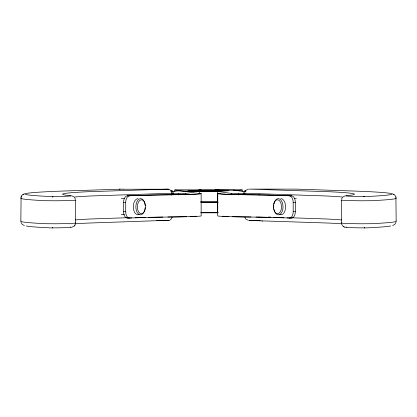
<?xml version="1.0" encoding="UTF-8"?>
<svg xmlns="http://www.w3.org/2000/svg" width="417" height="417" viewBox="0 0 417 417"><rect width="100%" height="100%" fill="white"/><g stroke="black" fill="none" stroke-linecap="round" stroke-linejoin="round"><path stroke-width="0.63" d="M122.963 189.219L168.942 189.245A4.18 3.409 88.2 0 1 171.47 193.326L171.47 195.245M21.079 196.97L20.85 221.297L21.251 221.552A255.902 5.765 0 0 0 46.245 223.72L55.904 223.783A27.772 0.625 0 0 0 65.605 223.621A40.204 0.907 0 0 0 75.196 222.918M21.413 196.209L22.158 195.093L23.592 194.181M20.991 197.22L21.496 195.959M74.909 225.154L75.357 224.106M341.643 198.945L342.764 197.038L345.094 195.86M396.009 222.381L394.925 224.257L392.652 225.587M172.127 217.356L171.043 219.227L170.178 219.895M71.943 227.197L74.273 225.983M74.247 226.019L74.94 225.117M217.763 193.608L217.71 193.65A57.916 1.303 0 0 0 247.583 194.791A70.64 1.59 0 0 1 268.783 195.198L291.587 195.818A6.448 3.732 89.1 0 1 295.319 202.386L295.319 211.7A6.448 3.732 89.1 0 1 291.587 218.034L268.783 217.408A70.64 1.59 0 0 0 247.583 217.007A57.916 1.303 0 0 1 217.71 215.865L217.763 193.42L220.379 193.42L220.379 193.733M220.379 193.608L220.416 193.723A55.299 1.246 0 0 0 246.181 194.703L248.886 194.739A73.095 1.647 0 0 1 258.9 194.89M168.614 220.296L87.289 223.105A260.839 5.874 0 0 0 75.409 223.783M245.957 190.319L248.511 189.146M364.703 196.537L363.629 196.699L367.007 196.501A251.644 5.671 0 0 0 391.568 194.364L391.97 194.119A251.759 5.671 0 0 0 348.664 190.861L296.185 189.12L249.293 189.104L329.711 191.747A260.839 5.874 0 0 1 346.767 195.656L346.423 195.688A36.034 0.813 0 0 0 354.565 196.386A23.576 0.532 0 0 0 362.795 196.522L364.046 196.532M395.921 196.97L396.15 221.297L395.749 221.552A255.902 5.765 0 0 1 370.755 223.72L361.096 223.783A27.772 0.625 0 0 1 351.395 223.621A40.204 0.907 0 0 1 341.804 222.918M23.024 194.431L24.598 193.764M243.231 192.096L244.836 192.232M168.901 220.296L156.688 220.463M168.994 220.301L168.489 220.4L168.942 220.322M171.83 193.743A16.617 0.375 0 0 1 178.481 193.681L185.242 193.524L199.347 191.361L199.347 193.941M172.68 191.57L177.658 190.913L183.589 191.137A33.209 0.751 0 0 0 214.891 191.377L217.653 191.361L231.857 193.535L238.519 193.681A16.617 0.375 0 0 1 245.17 193.743M214.891 189.907L241.146 189.818A362.529 8.168 0 0 1 242.23 190.006L242.23 191.309M242.23 190.006L238.248 190.308A33.209 0.751 0 0 0 202.109 189.907L175.854 189.818A362.529 8.168 0 0 0 174.77 190.006L174.77 191.309M74.935 196.98A256.679 5.781 0 0 1 91.057 195.969L172.028 193.243M244.972 193.243L325.943 195.969A256.679 5.781 0 0 1 342.065 196.98M198.622 189.938L201.187 189.787M171.168 191.148L172.007 191.08L171.168 191.007M245.832 191.007L244.993 191.08L245.832 191.148M122.973 189.104L68.336 190.861A251.759 5.671 0 0 0 25.025 194.119L25.427 194.364A251.644 5.671 0 0 0 49.993 196.501L54.205 196.522A23.576 0.532 0 0 0 62.435 196.386A36.034 0.813 0 0 0 70.582 195.688L70.244 195.656A260.839 5.874 0 0 1 87.299 191.747L167.707 189.104L168.416 189.219L168.442 189.615M171.33 191.174L172.789 191.08L171.33 190.981M172.164 192.232L173.769 192.096M245.67 190.981L244.211 191.08L245.67 191.174M172.164 193.54L173.837 193.431L172.164 193.316M244.836 193.316L243.163 193.431L244.836 193.54M198.513 193.733L198.513 193.42L201.13 193.42L201.176 215.865A57.916 1.303 0 0 1 171.309 217.007A70.64 1.59 0 0 0 150.104 217.408L127.305 218.034A6.448 3.732 -89.1 0 1 123.573 211.7L123.573 202.386A6.448 3.732 -89.1 0 1 127.305 195.818L149.63 195.12A73.058 1.647 0 0 1 159.054 194.906L159.992 194.89A73.095 1.647 0 0 1 170 194.739L172.711 194.703A55.299 1.246 0 0 0 198.471 193.723L198.513 193.608M127.305 195.818L150.104 195.198A70.64 1.59 0 0 1 171.309 194.791A57.916 1.303 0 0 0 201.176 193.65L201.13 193.608M126.648 217.747L91.057 218.967A256.679 5.781 0 0 0 75.435 219.931M127.305 218.034L131.824 217.888M135.056 217.783L145.392 217.455M148.243 217.366L149.63 217.33A73.058 1.647 0 0 1 159.054 217.121L159.992 217.106A73.095 1.647 0 0 1 162.891 217.054M294.475 198.367L296.383 198.341M289.455 195.854A6.448 3.732 89.1 0 1 293.187 202.417L295.319 202.386M289.455 218.065A6.448 3.732 89.1 0 0 293.187 211.737L295.319 211.7M364.479 227.896L364.265 227.385L364.479 227.896L367.007 227.859A251.644 5.671 0 0 0 390.703 225.972M52.954 196.532L52.297 196.537L52.735 197.147L52.344 196.537M217.653 201.812L214.891 201.828A33.209 0.751 0 0 1 200.723 201.823M260.312 220.463L249.293 220.463L329.711 223.105A260.839 5.874 0 0 1 341.591 223.783M197.908 191.351L199.347 191.361M201.004 202.344L202.109 202.349A33.209 0.751 0 0 0 218.081 202.334M201.004 212.795L202.109 212.806A33.209 0.751 0 0 0 218.081 212.785M364.703 227.896L362.795 227.88A23.576 0.532 0 0 1 354.565 227.745A36.034 0.813 0 0 1 346.418 227.046M197.741 191.351L183.47 191.132M121.238 198.32L124.417 198.367M123.573 202.386L125.705 202.417A6.448 3.732 -89.1 0 1 129.437 195.854M123.573 211.7L125.705 211.737A6.448 3.732 -89.1 0 0 129.437 218.065M121.238 214.52L124.417 214.573M258.9 194.89L259.838 194.906M258.9 217.106L259.838 217.121M269.262 195.12L291.587 195.818M269.262 217.33L270.852 217.372M268.267 217.043L270.868 217.127M281.256 217.455L283.857 217.538M292.301 217.81L325.943 218.967A256.679 5.781 0 0 1 341.565 219.931M273.5 217.455L283.836 217.783M287.063 217.888L291.587 218.034M261.933 221.052L262.517 221.073M215.813 189.787L218.378 189.938M248.511 220.4L245.957 219.227L244.873 217.356M233.53 190.147L243.841 191.507M174.77 190.006L183.266 191.127M71.906 195.86L74.236 197.038L75.357 198.945M345.057 227.197L344.63 227.098M341.643 224.106L342.753 226.019L343.707 226.718M392.402 193.764L394.842 195.093L396.009 197.22M343.618 226.681L344.713 227.129M24.348 225.587L22.075 224.257L20.991 222.381M393.408 194.181L393.976 194.431M341.502 200.03L341.502 223.027M293.187 202.417L293.187 211.737M238.519 193.681L238.519 194.979M231.685 193.514L231.685 194.812M217.653 191.361L217.653 212.79M185.315 193.514L185.315 194.812M178.481 193.681L178.481 194.979M125.705 202.417L125.705 211.737M75.498 200.03L75.498 223.027M145.205 207.64A8.105 4.691 -89.1 0 1 138.032 213.64A8.105 4.691 -89.1 0 1 138.032 199.978A8.105 4.691 -89.1 0 1 145.205 205.524M139.21 214.474A8.105 4.691 -89.1 0 1 133.346 207.89A8.105 4.691 -89.1 0 1 137.996 198.586M196.391 216.209A55.299 1.246 0 0 1 190.079 216.527M186.498 216.642A55.299 1.246 0 0 1 172.711 216.918L170 216.955A73.095 1.647 0 0 0 167.947 216.981M75.196 199.92A40.204 0.907 0 0 1 65.605 200.629A27.772 0.625 0 0 1 55.904 200.785L46.245 200.723A255.902 5.765 0 0 1 21.251 198.555L20.85 198.304A255.902 5.765 0 0 1 20.933 198.049M218.112 212.477A20.391 0.459 0 0 1 200.697 212.493M20.85 221.297A255.902 5.765 0 0 1 20.933 221.046M26.297 225.972A251.644 5.671 0 0 0 49.993 227.859L52.521 227.896L52.735 227.385L52.297 227.896L54.205 227.88A23.576 0.532 0 0 0 62.435 227.745A36.034 0.813 0 0 0 70.582 227.046M218.112 202.021A20.391 0.459 0 0 1 200.697 202.042M119.278 189.261A4.18 3.425 88.2 0 1 120.164 189.136M273.896 203.986A8.105 4.691 89.1 0 1 281.11 200.285A8.105 4.691 89.1 0 1 281.11 213.348A8.105 4.691 89.1 0 1 273.896 209.188M273.74 208.166A8.105 4.691 89.1 0 1 273.74 205.002M280.896 198.586A8.105 4.691 89.1 0 1 285.546 207.89A8.105 4.691 89.1 0 1 279.682 214.474M232.394 216.642A55.299 1.246 0 0 0 246.181 216.918L248.886 216.955A73.095 1.647 0 0 1 250.945 216.981M228.808 216.527A55.299 1.246 0 0 1 222.501 216.209M259.796 194.906A73.095 1.647 0 0 1 269.226 195.114M256.002 217.054A73.095 1.647 0 0 1 258.9 217.106M259.796 217.121A73.095 1.647 0 0 1 269.226 217.33M341.804 199.92A40.204 0.907 0 0 0 351.395 200.629A27.772 0.625 0 0 0 361.096 200.785L370.755 200.723A255.902 5.765 0 0 0 395.749 198.555L396.15 198.304A255.902 5.765 0 0 0 396.067 198.049M396.067 221.046A255.902 5.765 0 0 1 396.15 221.297M169.099 220.301L168.489 220.4L169.093 220.317M144.256 211.581A6.969 4.034 -89.1 0 0 142.447 199.978A6.969 4.034 -89.1 0 0 137.511 208.667A6.969 4.034 -89.1 0 0 144.256 211.581M273.99 203.147A6.969 4.034 89.1 0 0 277.487 213.707A6.969 4.034 89.1 0 0 280.98 203.371A6.969 4.034 89.1 0 0 273.99 203.147M197.668 190.96A17.79 0.401 0 0 0 226.139 190.694A17.79 0.401 0 0 0 201.692 190.272A17.79 0.401 0 0 0 197.668 190.96M196.089 191.007A20.391 0.459 0 0 0 228.714 190.699A20.391 0.459 0 0 0 200.697 190.215A20.391 0.459 0 0 0 196.089 191.007"/></g></svg>
